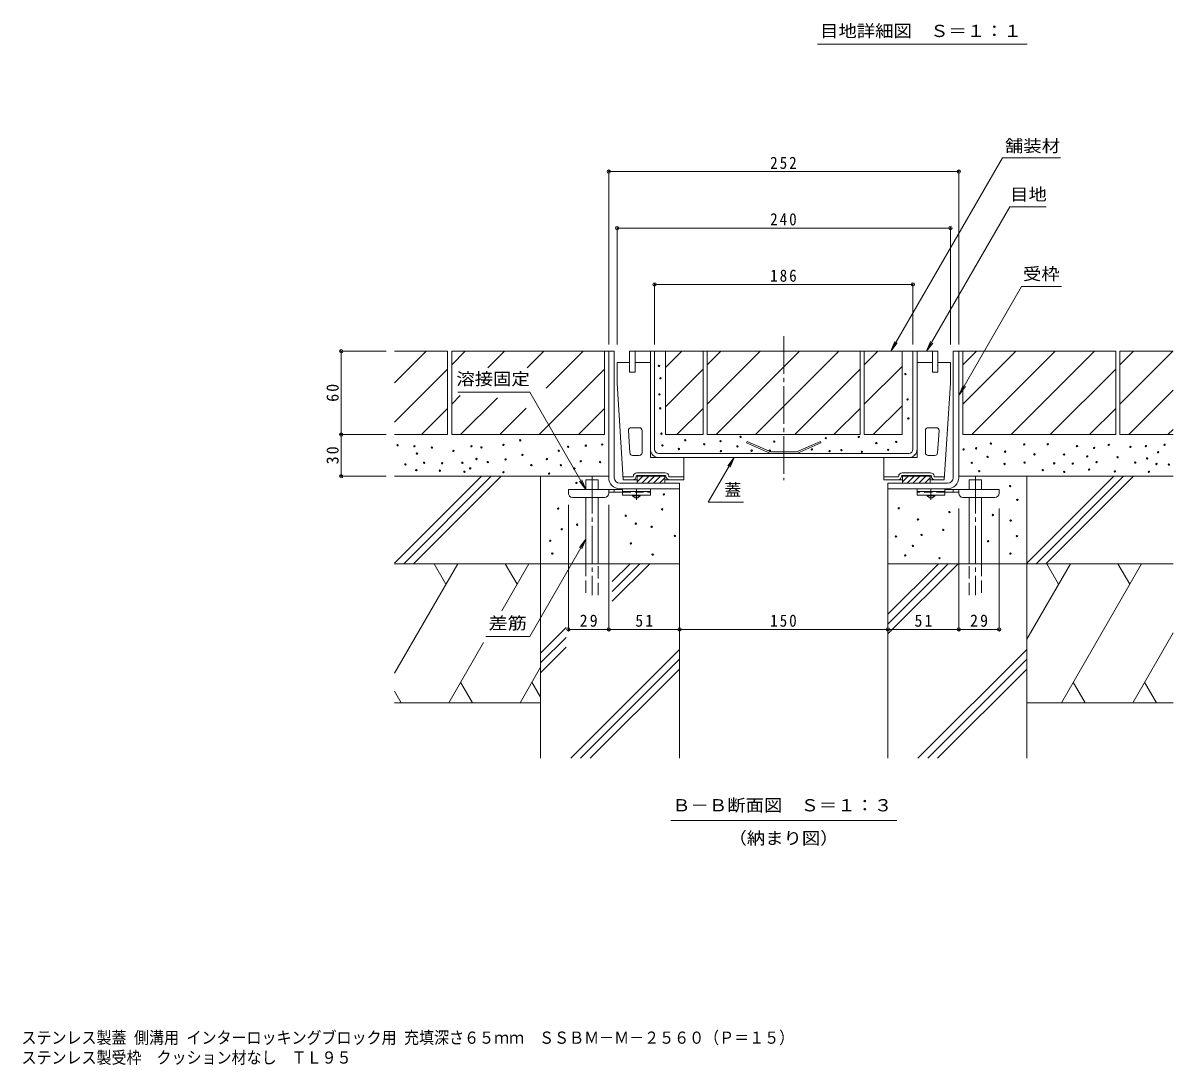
# Model space of a CAD drawing. Units: millimetres at full size, sheet at 1:3. Extents: x -1082 to 1176, y -817 to 815.
# Drawn here: x 200 to 1028, y -817 to -67 of the extents above; entities that cross this region are included whole.
import ezdxf
from ezdxf.enums import TextEntityAlignment as Align

# ---------------------------------------------------------------- set-up
doc = ezdxf.new("R2010")
doc.units = ezdxf.units.MM
doc.header["$LTSCALE"] = 3
doc.header["$PDMODE"] = 32
doc.header["$PDSIZE"] = 2.4
for name, pattern in [('CHAIN1', [8, 5, -1, 1, -1]), ('CHAIN2', [12, 9, -1, 1, -1]), ('DASHED1', [1.8, 1.2, -0.6]), ('DASHED2', [3, 2, -1]), ('DASHED3', [4, 3, -1])]:
    doc.linetypes.add(name, pattern=pattern)
for name, color, linetype, lineweight in [('B-0', 7, 'CHAIN2', 18), ('B-1', 2, 'Continuous', 18), ('B-2', 3, 'Continuous', 18), ('B-3', 4, 'Continuous', 18), ('B-4', 7, 'Continuous', 18), ('B-5', 7, 'Continuous', 18), ('B-6', 6, 'Continuous', 18), ('B-9', 4, 'Continuous', 18), ('B-A', 6, 'Continuous', 18), ('B-E', 7, 'Continuous', 18), ('F-5_F-5ﾚｲﾔ', 2, 'Continuous', 18)]:
    doc.layers.add(name, color=color, linetype=linetype, lineweight=lineweight)
doc.styles.add('ＭＳ ゴシック', font='')
doc.styles.get('ＭＳ ゴシック').set_extended_font_data('MS Gothic')

msp = doc.modelspace()

# ---------------------------------------------------------------- linework, layer by layer
at = {"layer": 'B-0'}
msp.add_line((747.691, -292.809), (747.691, -396.319), dxfattribs=at)
at = {"layer": 'B-1'}
for p, q in [((625.691, -303.606), (621.691, -303.606)), ((621.691, -394.607), (621.691, -303.606)), ((625.691, -394.606), (625.691, -303.606)), ((869.691, -303.606), (873.691, -303.606)), ((869.691, -394.606), (869.691, -303.606)), ((873.691, -394.607), (873.691, -303.606)), ((629.691, -398.606), (672.691, -398.606)), ((865.691, -398.606), (822.691, -398.606)), ((822.691, -402.607), (822.691, -398.606)), ((865.691, -402.607), (822.691, -402.607))]:
    msp.add_line(p, q, dxfattribs=at)
msp.add_lwpolyline([(629.691, -402.607), (672.691, -402.607), (672.691, -398.606)], dxfattribs=at)
for centre, radius, start, end in [((629.691, -394.607), 8, 180, 270), ((629.691, -394.606), 4, 180, 270), ((865.691, -394.606), 4, 270, 0), ((865.691, -394.607), 8, 270, 0)]:
    msp.add_arc(centre, radius, start, end, dxfattribs=at)
at = {"layer": 'B-2'}
for p, q in [((636.691, -303.606), (858.691, -303.606)), ((651.691, -311.606), (651.691, -303.606)), ((654.691, -374.106), (654.691, -303.606)), ((840.691, -374.106), (840.691, -303.606)), ((843.691, -311.606), (843.691, -303.606)), ((738.249, -377.106), (720.938, -369.522)), ((757.132, -377.106), (774.443, -369.522)), ((657.691, -377.106), (837.691, -377.106)), ((657.691, -380.106), (837.691, -380.106)), ((738.459, -376.106), (756.923, -376.106))]:
    msp.add_line(p, q, dxfattribs=at)
at = {"layer": 'B-2', "linetype": 'DASHED1'}
for p, q in [((651.691, -374.106), (651.691, -311.606)), ((843.691, -374.106), (843.691, -311.606))]:
    msp.add_line(p, q, dxfattribs=at)
at = {"layer": 'B-2'}
for points in [[(738.459, -376.106), (721.34, -368.606), (720.938, -369.522)], [(756.923, -376.106), (774.042, -368.606), (774.443, -369.522)]]:
    msp.add_lwpolyline(points, dxfattribs=at)
for centre, radius, start, end in [((657.691, -374.106), 6, 180, 270), ((657.691, -374.106), 3, 180, 270), ((837.691, -374.106), 6, 270, 0), ((837.691, -374.106), 3, 270, 0)]:
    msp.add_arc(centre, radius, start, end, dxfattribs=at)
at = {"layer": 'B-3'}
for p, q in [((652.691, -303.606), (636.691, -303.606)), ((842.691, -303.606), (858.691, -303.606)), ((627.691, -326.606), (627.691, -311.606)), ((640.691, -311.606), (640.691, -318.606)), ((651.691, -311.606), (640.691, -311.606)), ((651.691, -380.106), (651.691, -311.606)), ((843.691, -380.106), (843.691, -311.606)), ((843.691, -311.606), (854.691, -311.606)), ((854.691, -311.606), (854.691, -318.606)), ((867.691, -326.606), (867.691, -311.606)), ((636.691, -318.606), (640.691, -318.606)), ((858.691, -318.606), (854.691, -318.606)), ((627.691, -326.606), (632.191, -396.106)), ((867.691, -326.606), (863.191, -396.106)), ((636.949, -376.736), (635.913, -360.736)), ((637.909, -358.606), (643.691, -358.606)), ((645.691, -376.606), (645.691, -360.606)), ((849.691, -360.606), (849.691, -376.606)), ((851.691, -358.606), (857.472, -358.606)), ((859.468, -360.736), (858.432, -376.736)), ((643.691, -378.606), (638.945, -378.606)), ((651.691, -380.106), (675.691, -380.106)), ((675.691, -396.106), (675.691, -380.106)), ((843.691, -380.106), (819.691, -380.106)), ((856.437, -378.606), (851.691, -378.606)), ((638.941, -394.106), (632.191, -394.106)), ((632.191, -396.106), (632.191, -394.106)), ((638.941, -396.106), (632.191, -396.106)), ((638.941, -396.106), (642.191, -396.106)), ((662.441, -391.106), (641.941, -391.106)), ((662.441, -393.106), (641.941, -393.106)), ((642.191, -393.106), (642.191, -398.606)), ((642.191, -393.206), (662.191, -393.206)), ((642.191, -393.306), (662.191, -393.306)), ((642.191, -393.406), (662.191, -393.406)), ((642.191, -393.506), (662.191, -393.506)), ((642.191, -393.606), (662.191, -393.606)), ((646.234, -393.606), (642.191, -397.65)), ((650.477, -393.606), (645.477, -398.606)), ((654.719, -393.606), (649.719, -398.606)), ((658.962, -393.606), (653.962, -398.606)), ((662.191, -394.62), (658.205, -398.606)), ((662.191, -393.106), (662.191, -398.606)), ((662.191, -396.106), (675.691, -396.106)), ((665.441, -394.106), (675.691, -394.106)), ((829.941, -394.106), (819.691, -394.106)), ((832.941, -391.106), (853.441, -391.106)), ((832.941, -393.106), (853.441, -393.106)), ((833.191, -393.106), (833.191, -398.606)), ((853.191, -393.206), (833.191, -393.206)), ((853.191, -393.306), (833.191, -393.306)), ((853.191, -393.406), (833.191, -393.406)), ((853.191, -393.506), (833.191, -393.506)), ((837.234, -393.606), (833.191, -397.65)), ((853.191, -393.606), (833.191, -393.606)), ((841.477, -393.606), (836.477, -398.606)), ((845.719, -393.606), (840.719, -398.606)), ((849.962, -393.606), (844.962, -398.606)), ((853.191, -394.62), (849.205, -398.606)), ((853.191, -393.106), (853.191, -398.606)), ((856.441, -396.106), (853.191, -396.106)), ((856.441, -394.106), (863.191, -394.106)), ((856.441, -396.106), (863.191, -396.106)), ((863.191, -396.106), (863.191, -394.106)), ((662.191, -398.606), (642.191, -398.606)), ((833.191, -398.606), (853.191, -398.606))]:
    msp.add_line(p, q, dxfattribs=at)
for points in [[(636.691, -318.606), (636.691, -311.606), (627.691, -311.606)], [(858.691, -318.606), (858.691, -311.606), (867.691, -311.606)], [(833.191, -396.106), (819.691, -396.106), (819.691, -380.106)]]:
    msp.add_lwpolyline(points, dxfattribs=at)
for centre, radius, start, end in [((637.909, -360.606), 2, 90, 183.7046), ((643.691, -360.606), 2, 0, 90), ((851.691, -360.606), 2, 90, 180), ((857.472, -360.606), 2, 356.2954, 90), ((638.945, -376.606), 2, 183.7046, 270), ((643.691, -376.606), 2, 270, 0), ((851.691, -376.606), 2, 180, 270), ((856.437, -376.606), 2, 270, 356.2954), ((638.941, -393.606), 2.5, 270, 0), ((638.941, -393.606), 0.5, 270, 0), ((641.941, -393.606), 2.5, 90, 180), ((641.941, -393.606), 0.5, 90, 180), ((662.441, -393.606), 2.5, 0, 90), ((662.441, -393.606), 0.5, 0, 90), ((665.441, -393.606), 2.5, 180, 270), ((665.441, -393.606), 0.5, 180, 270), ((829.941, -393.606), 0.5, 270, 0), ((829.941, -393.606), 2.5, 270, 0), ((832.941, -393.606), 2.5, 90, 180), ((832.941, -393.606), 0.5, 90, 180), ((853.441, -393.606), 2.5, 0, 90), ((853.441, -393.606), 0.5, 0, 90), ((856.441, -393.606), 2.5, 180, 270), ((856.441, -393.606), 0.5, 180, 270)]:
    msp.add_arc(centre, radius, start, end, dxfattribs=at)
at = {"layer": 'B-4'}
for p, q in [((621.691, -173.348), (621.691, -298.606)), ((873.691, -173.348), (873.691, -298.606)), ((621.691, -174.248), (873.691, -174.248)), ((627.691, -213.984), (627.691, -298.606)), ((867.691, -214.884), (627.691, -214.884)), ((867.691, -213.984), (867.691, -298.606)), ((654.691, -254.567), (654.691, -298.606)), ((654.691, -255.467), (840.691, -255.467)), ((840.691, -254.567), (840.691, -298.606)), ((428.325, -303.606), (461.491, -303.606)), ((429.225, -303.606), (429.225, -363.606)), ((428.325, -363.606), (461.491, -363.606)), ((429.225, -363.606), (429.225, -393.606)), ((428.325, -393.606), (461.491, -393.606)), ((672.691, -504.754), (672.691, -407.607)), ((822.691, -504.754), (822.691, -407.607)), ((592.691, -504.754), (592.691, -414.106)), ((621.691, -504.754), (621.691, -414.106)), ((873.691, -504.754), (873.691, -416.906)), ((902.691, -504.754), (902.691, -416.906)), ((592.691, -503.854), (621.691, -503.854)), ((621.691, -503.854), (672.691, -503.854)), ((672.691, -503.854), (822.691, -503.854)), ((822.691, -503.854), (873.691, -503.854)), ((873.691, -503.854), (902.691, -503.854))]:
    msp.add_line(p, q, dxfattribs=at)
for p in [(621.691, -174.248), (873.691, -174.248), (627.691, -214.884), (867.691, -214.884), (654.691, -255.467), (840.691, -255.467), (429.225, -303.606), (429.225, -363.606), (429.225, -393.606), (592.691, -503.854), (621.691, -503.854), (672.691, -503.854), (822.691, -503.854), (873.691, -503.854), (902.691, -503.854)]:
    msp.add_point(p, dxfattribs=at)
at = {"layer": 'B-5'}
for p, q in [((905.094, -164.402), (824.756, -303.552)), ((947.019, -164.402), (905.094, -164.402)), ((936.52, -199.687), (910.519, -199.687)), ((947.516, -256.934), (918.919, -256.934)), ((824.756, -303.552), (827.626, -296.622)), ((824.756, -303.552), (829.322, -297.601)), ((850.52, -303.608), (855.086, -297.658)), ((873.893, -334.92), (878.458, -328.97)), ((564.823, -333.116), (513.157, -333.116)), ((605.232, -403.106), (564.823, -333.116)), ((711.92, -380.106), (693.372, -412.233)), ((711.92, -380.106), (707.355, -386.057)), ((711.92, -380.106), (709.05, -387.035)), ((605.232, -403.106), (600.667, -397.156)), ((605.232, -403.106), (602.362, -396.177)), ((693.372, -412.233), (718.713, -412.233)), ((605.232, -438.992), (564.846, -508.943)), ((605.232, -438.992), (600.667, -444.943)), ((605.232, -438.992), (602.362, -445.922)), ((564.846, -508.943), (533.177, -508.943)), ((666.38, -641.465), (828.994, -641.465))]:
    msp.add_line(p, q, dxfattribs=at)
for points in [[(910.519, -199.687), (850.52, -303.608), (853.39, -296.679)], [(918.919, -256.934), (873.893, -334.92), (876.763, -327.991)]]:
    msp.add_lwpolyline(points, dxfattribs=at)
at = {"layer": 'B-6'}
for p, q in [((467.491, -456.169), (530.053, -393.606)), ((621.691, -393.606), (467.491, -393.606)), ((474.124, -456.606), (537.124, -393.606)), ((481.195, -456.606), (544.195, -393.606)), ((572.691, -456.606), (572.691, -393.606)), ((605.232, -403.106), (605.232, -396.106)), ((873.691, -393.606), (1027.891, -393.606)), ((881.149, -396.106), (890.149, -396.106)), ((881.149, -403.106), (881.149, -396.106)), ((890.149, -403.106), (890.149, -396.106)), ((922.691, -456.606), (922.691, -393.606)), ((922.691, -456.169), (985.253, -393.606)), ((929.324, -456.606), (992.324, -393.606)), ((936.395, -456.606), (999.395, -393.606)), ((672.691, -402.607), (672.691, -596.606)), ((822.691, -402.607), (822.691, -596.606)), ((605.232, -456.606), (605.232, -408.906)), ((614.232, -456.606), (614.232, -408.906)), ((881.149, -456.606), (881.149, -408.906)), ((890.149, -456.606), (890.149, -408.906)), ((513.017, -456.606), (467.491, -535.46)), ((495.969, -456.606), (504.493, -471.37)), ((564.319, -456.606), (544.828, -490.365)), ((547.271, -456.606), (555.795, -471.37)), ((572.691, -456.606), (572.691, -596.606)), ((624.244, -469.416), (637.053, -456.606)), ((624.244, -476.487), (644.124, -456.606)), ((624.244, -483.558), (651.195, -456.606)), ((822.691, -492.987), (859.071, -456.606)), ((822.691, -500.058), (866.142, -456.606)), ((822.691, -507.129), (873.213, -456.606)), ((954.022, -456.606), (922.691, -510.874)), ((922.691, -456.606), (922.691, -596.606)), ((936.975, -456.606), (945.498, -471.37)), ((1005.324, -456.606), (947.589, -556.606)), ((988.277, -456.606), (996.801, -471.37)), ((572.691, -520.969), (591.124, -502.536)), ((572.691, -528.04), (591.124, -509.607)), ((1027.891, -506.378), (998.891, -556.606)), ((531.571, -513.328), (506.584, -556.606)), ((572.691, -535.111), (591.124, -516.678)), ((594.333, -596.606), (672.691, -518.249)), ((844.333, -596.606), (922.691, -518.249)), ((601.404, -596.606), (672.691, -525.32)), ((851.404, -596.606), (922.691, -525.32)), ((572.691, -530.964), (557.886, -556.606)), ((608.475, -596.606), (672.691, -532.391)), ((858.475, -596.606), (922.691, -532.391)), ((515.108, -541.843), (523.631, -556.606)), ((566.41, -541.843), (572.691, -552.722)), ((956.113, -541.843), (964.637, -556.606)), ((1007.415, -541.843), (1015.939, -556.606)), ((467.491, -548.226), (472.329, -556.606)), ((572.691, -556.606), (467.491, -556.606)), ((922.691, -556.606), (1027.891, -556.606))]:
    msp.add_line(p, q, dxfattribs=at)
at = {"layer": 'B-6', "linetype": 'CHAIN2'}
for p, q in [((609.732, -393.321), (609.732, -479.273)), ((885.649, -393.321), (885.649, -479.273))]:
    msp.add_line(p, q, dxfattribs=at)
at = {"layer": 'B-6', "linetype": 'DASHED3'}
for p, q in [((605.232, -456.606), (605.232, -479.273)), ((614.232, -479.273), (614.232, -456.606)), ((881.149, -479.273), (881.149, -456.606)), ((890.149, -456.606), (890.149, -479.273))]:
    msp.add_line(p, q, dxfattribs=at)
at = {"layer": 'B-6'}
for points in [[(614.232, -403.106), (614.232, -396.106), (605.232, -396.106)], [(672.691, -456.606), (572.691, -456.606), (467.491, -456.606)], [(822.691, -456.606), (922.691, -456.606), (1027.891, -456.606)]]:
    msp.add_lwpolyline(points, dxfattribs=at)
at = {"layer": 'B-9'}
for p, q in [((592.691, -405.906), (592.691, -403.106)), ((592.691, -403.106), (631.691, -403.106)), ((621.686, -405.106), (631.691, -405.106)), ((621.691, -405.906), (621.691, -403.106)), ((625.691, -405.106), (625.691, -403.106)), ((902.691, -403.106), (863.691, -403.106)), ((873.696, -405.106), (863.691, -405.106)), ((869.691, -405.106), (869.691, -403.106)), ((873.691, -405.906), (873.691, -403.106)), ((902.691, -405.906), (902.691, -403.106)), ((618.691, -408.906), (595.691, -408.906)), ((876.691, -408.906), (899.691, -408.906))]:
    msp.add_line(p, q, dxfattribs=at)
at = {"layer": 'B-9', "color": 3}
for p, q in [((631.691, -402.607), (651.691, -402.607)), ((631.691, -402.607), (631.691, -407.107)), ((631.691, -404.607), (651.691, -404.607)), ((651.691, -402.607), (651.691, -407.107)), ((843.691, -402.607), (843.691, -407.107)), ((863.691, -402.607), (843.691, -402.607)), ((863.691, -404.607), (843.691, -404.607)), ((863.691, -402.607), (863.691, -407.107)), ((631.691, -407.107), (651.691, -407.107)), ((863.691, -407.107), (843.691, -407.107))]:
    msp.add_line(p, q, dxfattribs=at)
at = {"layer": 'B-9', "color": 3, "linetype": 'DASHED2'}
for p, q in [((631.691, -405.107), (651.691, -405.107)), ((863.691, -405.107), (843.691, -405.107))]:
    msp.add_line(p, q, dxfattribs=at)
at = {"layer": 'B-9', "linetype": 'CHAIN1'}
for p, q in [((641.691, -410.654), (641.691, -402.607)), ((853.691, -410.654), (853.691, -402.607))]:
    msp.add_line(p, q, dxfattribs=at)
at = {"layer": 'B-9', "color": 2}
for p, q in [((638.941, -407.606), (638.941, -407.107)), ((640.691, -409.106), (638.941, -407.606)), ((644.441, -407.606), (638.941, -407.606)), ((642.691, -409.106), (640.691, -409.106)), ((644.441, -407.606), (642.691, -409.106)), ((644.441, -407.606), (644.441, -407.107)), ((850.941, -407.606), (850.941, -407.107)), ((850.941, -407.606), (852.691, -409.106)), ((850.941, -407.606), (856.441, -407.606)), ((852.691, -409.106), (854.69, -409.106)), ((854.69, -409.106), (856.441, -407.606)), ((856.441, -407.606), (856.441, -407.107))]:
    msp.add_line(p, q, dxfattribs=at)
at = {"layer": 'B-9'}
for centre, start, end in [((595.691, -405.906), 180, 270), ((618.691, -405.906), 270, 0), ((876.691, -405.906), 180, 270), ((899.691, -405.906), 270, 0)]:
    msp.add_arc(centre, 3, start, end, dxfattribs=at)
at = {"layer": 'B-A'}
for p, q in [((640.691, -303.606), (636.691, -303.606)), ((636.691, -303.606), (636.691, -318.606)), ((640.691, -318.606), (640.691, -303.606)), ((858.691, -303.606), (858.691, -318.606)), ((636.691, -318.606), (640.691, -318.606)), ((858.691, -318.606), (854.691, -318.606))]:
    msp.add_line(p, q, dxfattribs=at)
msp.add_lwpolyline([(854.691, -318.606), (854.691, -303.606), (858.691, -303.606)], dxfattribs=at)
at = {"layer": 'B-E', "color": 2}
for p, q in [((467.491, -303.606), (505.691, -303.606)), ((467.491, -326.399), (490.284, -303.606)), ((505.691, -303.606), (505.691, -363.606)), ((508.691, -313.347), (518.431, -303.606)), ((508.691, -303.606), (618.691, -303.606)), ((508.691, -303.606), (508.691, -363.606)), ((534.747, -315.575), (546.715, -303.606)), ((563.031, -315.575), (574.999, -303.606)), ((576.701, -330.189), (603.284, -303.606)), ((618.691, -303.606), (618.691, -363.606)), ((618.691, -303.606), (621.691, -303.606)), ((662.56, -303.606), (689.691, -303.606)), ((662.56, -315.33), (674.284, -303.606)), ((689.691, -303.606), (689.691, -363.606)), ((692.691, -313.346), (702.431, -303.606)), ((692.691, -341.631), (730.715, -303.606)), ((692.691, -303.606), (802.691, -303.606)), ((698.999, -363.606), (758.999, -303.606)), ((727.284, -363.606), (787.284, -303.606)), ((802.691, -303.606), (802.691, -363.606)), ((805.691, -313.346), (815.431, -303.606)), ((805.691, -303.606), (805.691, -363.606)), ((805.691, -303.606), (832.821, -303.606)), ((832.821, -303.606), (832.821, -363.606)), ((873.691, -303.606), (986.691, -303.606)), ((876.691, -313.347), (886.431, -303.606)), ((876.691, -341.631), (914.715, -303.606)), ((882.999, -363.606), (942.999, -303.606)), ((911.284, -363.606), (971.284, -303.606)), ((986.691, -303.606), (986.691, -363.606)), ((989.691, -313.347), (999.431, -303.606)), ((989.691, -303.606), (989.691, -363.606)), ((989.691, -303.606), (1027.891, -303.606)), ((989.691, -341.631), (1027.715, -303.606)), ((805.691, -341.631), (832.821, -314.5)), ((467.491, -354.684), (505.691, -316.484)), ((571.568, -363.606), (618.691, -316.484)), ((662.56, -343.614), (689.691, -316.483)), ((755.568, -363.606), (802.691, -316.483)), ((939.568, -363.606), (986.691, -316.484)), ((508.691, -341.631), (514.861, -335.46)), ((514.999, -363.606), (541.534, -337.072)), ((995.999, -363.606), (1027.891, -331.715)), ((486.852, -363.606), (505.691, -344.768)), ((543.284, -363.606), (562.357, -344.533)), ((599.852, -363.606), (618.691, -344.768)), ((670.852, -363.606), (689.691, -344.768)), ((783.852, -363.606), (802.691, -344.768)), ((811.999, -363.606), (832.821, -342.785)), ((967.852, -363.606), (986.691, -344.768)), ((467.491, -363.606), (505.691, -363.606)), ((508.691, -363.606), (618.691, -363.606)), ((805.691, -363.606), (832.821, -363.606)), ((989.691, -363.606), (1027.891, -363.606)), ((1024.284, -363.606), (1027.891, -359.999))]:
    msp.add_line(p, q, dxfattribs=at)
for points in [[(662.56, -303.606), (662.56, -363.606), (689.691, -363.606)], [(692.691, -303.606), (692.691, -363.606), (802.691, -363.606)], [(876.691, -303.606), (876.691, -363.606), (986.691, -363.606)]]:
    msp.add_lwpolyline(points, dxfattribs=at)
at = {"layer": 'B-E'}
for centre in [(657.902, -314.158), (658.926, -323.029), (835.318, -320.044), (658.244, -334.629), (836.853, -338.297), (658.755, -344.694), (837.365, -351.944), (659.646, -362.94), (469.704, -371.262), (481.816, -371.944), (494.44, -372.968), (522.929, -371.944), (530.094, -372.797), (545.959, -371.006), (558.026, -367.705), (592.474, -372.314), (605.168, -371.561), (617.039, -370.722), (660.383, -371.416), (676.838, -367.639), (690.485, -370.539), (702.256, -368.321), (714.368, -372.074), (716.586, -365.251), (740.81, -368.662), (777.999, -366.103), (801.711, -365.251), (814.335, -369.686), (828.665, -368.833), (896.788, -370.082), (920.784, -370.651), (937.73, -370.537), (958.769, -371.902), (981.629, -370.992), (997.266, -372.47), (1008.411, -371.902), (1021.831, -370.878), (483.693, -377.233), (509.964, -375.356), (526.511, -381.156), (559.561, -378.196), (577.249, -381.185), (585.737, -375.194), (672.232, -373.951), (702.427, -375.486), (724.604, -375.145), (737.739, -375.145), (767.934, -374.292), (780.728, -375.469), (789.258, -374.786), (803.929, -375.998), (822.865, -374.633), (877.113, -374.247), (886.124, -373.476), (894.399, -379.635), (907.023, -375.882), (928.176, -377.816), (949.444, -377.929), (966.162, -379.294), (971.052, -373.153), (987.997, -379.863), (1009.208, -380.773), (1017.168, -376.337), (475.334, -385.08), (483.242, -389.116), (488.811, -383.886), (500.217, -389.56), (501.776, -384.227), (516.35, -383.845), (522.075, -387.895), (534.611, -383.41), (547.494, -381.498), (566.013, -385.565), (587.272, -385.685), (596.971, -387.926), (601.572, -382.777), (615.482, -383.41), (883.027, -383.928), (906.682, -384.753), (921.012, -383.729), (934.108, -389.196), (942.392, -384.298), (955.699, -384.412), (967.505, -388.752), (972.871, -383.388), (1000.678, -383.729), (1015.917, -384.753), (1024.902, -385.208), (517.859, -390.336), (545.93, -390.669), (578.784, -391.677), (888.388, -389.924), (949.642, -390.416), (986.034, -390.083), (1010.555, -390.305), (598.506, -398.417), (910.606, -400.659), (661.453, -406.714), (915.849, -410.645), (585.237, -416.885), (633.996, -422.009), (660.131, -417.384), (830.47, -416.636), (866.918, -419.382), (898.261, -421.487), (598.984, -428.459), (641.182, -427.722), (652.607, -429.933), (844.33, -424.681), (911.037, -425.541), (587.927, -431.776), (669.376, -436.567), (828.482, -436.966), (846.91, -435.86), (862.511, -432.175), (915.583, -436.72), (579.635, -440.068), (637.681, -441.911), (840.644, -443.723), (894.821, -440.406), (581.109, -449.282), (653.345, -450.019), (835.116, -450.602), (859.809, -452.568), (910.914, -449.251)]:
    msp.add_circle(centre, 0.5, dxfattribs=at)
at = {"layer": 'F-5_F-5ﾚｲﾔ', "color": 7}
msp.add_line((923.002, -82.567), (772.068, -82.567), dxfattribs=at)

# ---------------------------------------------------------------- texts
at = {"layer": 'B-4', "color": 2, "char_height": 8.798, "attachment_point": 7, "style": 'ＭＳ ゴシック'}
for s, insert in [('\\T1.27;\\W0.9;252', (737.941, -172.448)), ('\\T1.27;\\W0.9;240', (737.941, -213.084)), ('\\T1.27;\\W0.9;186', (737.941, -253.667)), ('\\T1.27;\\W0.95;29', (600.816, -502.054)), ('\\T1.27;\\W0.95;51', (640.816, -502.054)), ('\\T1.27;\\W0.9;150', (737.941, -502.054)), ('\\T1.27;\\W0.95;51', (841.816, -502.054)), ('\\T1.27;\\W0.95;29', (881.816, -502.054))]:
    msp.add_mtext(s, dxfattribs=dict(at, insert=insert))
at = {"layer": 'B-4', "color": 2, "char_height": 8.798, "attachment_point": 7, "rotation": 90, "style": 'ＭＳ ゴシック'}
for s, insert in [('\\T1.27;\\W0.95;60', (427.425, -339.981)), ('\\T1.27;\\W0.95;30', (427.425, -384.981))]:
    msp.add_mtext(s, dxfattribs=dict(at, insert=insert))
at = {"layer": 'B-5', "color": 2, "style": 'ＭＳ ゴシック'}
for s, width, p in [('舗装材', 1.1, (906.942, -162.726)), ('目地', 1.1, (910.658, -197.679)), ('受枠', 1.1, (919.921, -254.926)), ('溶接固定', 1.1, (512.038, -330.546)), ('差筋', 1.15, (535.156, -506.373)), ('Ｂ－Ｂ断面図\u3000Ｓ＝１：３', 1.1, (667.449, -637.508)), ('（納まり図）', 1.1, (707.937, -661.188))]:
    msp.add_text(s, height=8.798, dxfattribs=dict(at, width=width)).set_placement(p, align=Align.BOTTOM_LEFT)
msp.add_text('蓋', height=8.798, dxfattribs=at).set_placement((705.026, -410.352), align=Align.BOTTOM_LEFT)
at = {"layer": 'F-5_F-5ﾚｲﾔ', "style": 'ＭＳ ゴシック'}
for s, width, p in [('目地詳細図\u3000Ｓ＝１：１', 1.1, (773.878, -79.988)), ('ステンレス製蓋 側溝用 インターロッキングブロック用 充填深さ６５ｍｍ\u3000ＳＳＢＭ－Ｍ－２５６０（Ｐ＝１５）', 0.9, (199.019, -804.823)), ('ステンレス製受枠\u3000クッション材なし\u3000ＴＬ９５', 0.9, (199.019, -819.138))]:
    msp.add_text(s, height=8.798, dxfattribs=dict(at, width=width)).set_placement(p, align=Align.BOTTOM_LEFT)

doc.saveas('drawing.dxf')
